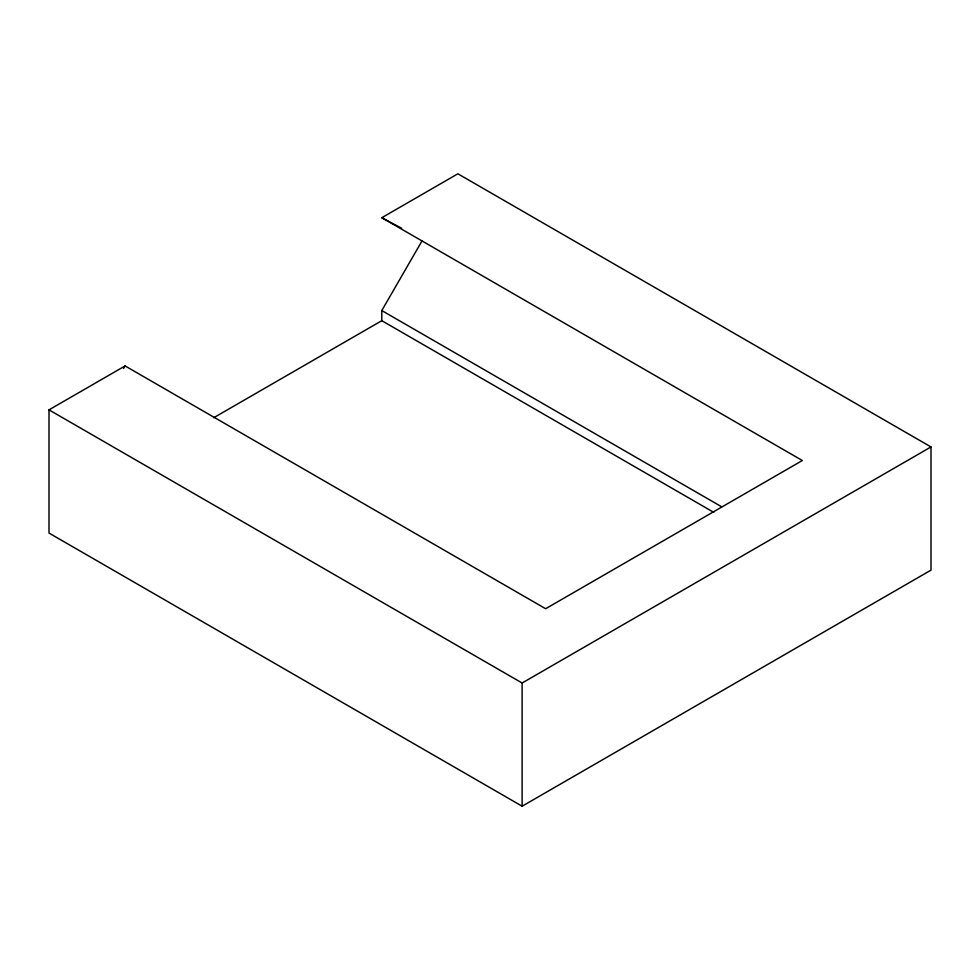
<?xml version="1.0" encoding="UTF-8"?>
<svg xmlns="http://www.w3.org/2000/svg" width="980" height="980" viewBox="0 0 980 980"><rect width="100%" height="100%" fill="white"/><g stroke="black" fill="none" stroke-linecap="round" stroke-linejoin="round"><path stroke-width="1.47" d="M713.734 512.332L381.796 320.68L381.796 310.562L422.074 240.798M123.541 368.541L125.085 365.932L545.64 608.727L802.338 460.527L381.796 217.719L457.88 173.791L931 446.941L931 570.14L522.12 806.209L49 533.059L49 409.861L125.085 365.932M213.75 417.713L381.796 320.68M49 409.861L522.12 683.011L931 446.941M381.796 217.719L401.653 228.254M381.796 310.562L721.672 506.795M522.12 683.011L522.12 806.209"/></g></svg>
